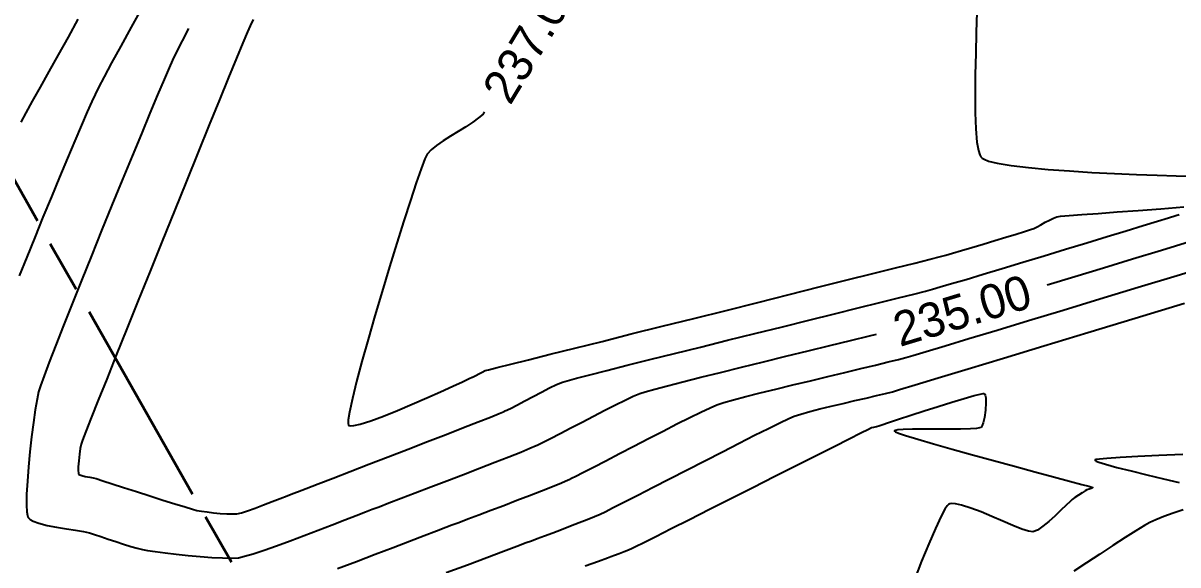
# Model space of a CAD drawing. Header units: metres. Extents: x 708931 to 723899, y 5405153 to 5413472.
# Drawn here: x 709783.1 to 709917.6, y 5411836.6 to 5411899.7 of the extents above; entities that cross this region are included whole.
import ezdxf

# ---------------------------------------------------------------- set-up
doc = ezdxf.new("R2010")
doc.units = ezdxf.units.M
doc.header["$LTSCALE"] = 12.7
doc.header["$MEASUREMENT"] = 0
doc.linetypes.add('ACAD_ISO08W100', pattern=[36, 24, -3, 6, -3])
doc.layers.add('CONT-MJR1', color=252, linetype='Continuous')
doc.layers.add('CONT-MNR1', color=251, linetype='Continuous')
doc.layers.add('corte', color=214, linetype='ACAD_ISO08W100', lineweight=40)

msp = doc.modelspace()

# ---------------------------------------------------------------- linework, layer by layer
at = {"layer": 'CONT-MJR1', "elevation": 235, "flags": 128}
for points in [[(709802.38, 5411899.12), (709801.63, 5411897.68), (709800.94, 5411896.31), (709800.51, 5411895.43), (709800.1, 5411894.52), (709799.52, 5411893.16), (709798.76, 5411891.38), (709797.88, 5411889.27), (709796.88, 5411886.86), (709795.79, 5411884.23), (709794.64, 5411881.43), (709793.45, 5411878.53), (709792.25, 5411875.58), (709791.06, 5411872.64), (709789.9, 5411869.78), (709788.81, 5411867.05), (709787.8, 5411864.51), (709786.9, 5411862.23), (709786.14, 5411860.26), (709785.54, 5411858.66), (709785.12, 5411857.49), (709784.91, 5411856.81), (709784.73, 5411855.94), (709784.53, 5411854.72), (709784.32, 5411853.24), (709784.1, 5411851.58), (709783.9, 5411849.83), (709783.73, 5411848.07), (709783.6, 5411846.39), (709783.51, 5411844.87), (709783.5, 5411843.61), (709783.53, 5411842.83), (709783.6, 5411842.41), (709783.66, 5411842.23), (709783.7, 5411842.16), (709783.76, 5411842.09), (709783.93, 5411841.94), (709784.29, 5411841.75), (709784.92, 5411841.51), (709785.91, 5411841.25), (709787.01, 5411841.03), (709788.15, 5411840.84), (709789.22, 5411840.68), (709790.14, 5411840.52), (709790.82, 5411840.37), (709791.42, 5411840.19), (709792.17, 5411839.94), (709793.01, 5411839.66), (709793.9, 5411839.36), (709794.79, 5411839.06), (709795.64, 5411838.79), (709796.39, 5411838.58), (709797, 5411838.43), (709797.6, 5411838.33), (709798.49, 5411838.2), (709799.63, 5411838.05), (709800.92, 5411837.9), (709802.31, 5411837.75), (709803.71, 5411837.62), (709805.08, 5411837.52), (709806.32, 5411837.46), (709807.38, 5411837.44), (709808.18, 5411837.49), (709808.89, 5411837.65), (709809.91, 5411837.95), (709811.17, 5411838.36), (709812.62, 5411838.87), (709814.19, 5411839.45), (709815.83, 5411840.06), (709817.48, 5411840.69), (709819.08, 5411841.31), (709820.57, 5411841.89), (709821.88, 5411842.4), (709822.97, 5411842.82), (709823.77, 5411843.13), (709824.56, 5411843.42), (709825.69, 5411843.86), (709827.12, 5411844.4), (709828.76, 5411845.03), (709830.57, 5411845.72), (709832.46, 5411846.45), (709834.39, 5411847.19), (709836.27, 5411847.92), (709838.05, 5411848.61), (709839.67, 5411849.24), (709841.05, 5411849.79), (709842.13, 5411850.23), (709842.85, 5411850.54), (709842.98, 5411850.59), (709843.26, 5411850.73), (709843.76, 5411850.97), (709844.53, 5411851.36), (709845.65, 5411851.94), (709846.89, 5411852.59), (709848.19, 5411853.28), (709849.53, 5411853.98), (709850.84, 5411854.66), (709852.08, 5411855.29), (709853.21, 5411855.85), (709854.16, 5411856.3), (709854.91, 5411856.61), (709855.55, 5411856.81), (709856.65, 5411857.12), (709858.13, 5411857.51), (709859.94, 5411857.97), (709862.02, 5411858.5), (709864.32, 5411859.07), (709866.78, 5411859.68), (709869.34, 5411860.31), (709871.94, 5411860.94), (709874.53, 5411861.57), (709877.05, 5411862.19), (709879.44, 5411862.77), (709881.65, 5411863.31), (709882.49, 5411863.52)], [(709902.35, 5411869.25), (709905.56, 5411870.23), (709908.91, 5411871.25), (709912.3, 5411872.28), (709915.66, 5411873.3), (709918.94, 5411874.3)]]:
    msp.add_lwpolyline(points, dxfattribs=at)
at = {"layer": 'CONT-MNR1', "flags": 128}
for points, elevation in [([(709797.03, 5411901.72), (709795.69, 5411899.27), (709794.47, 5411897.05), (709793.41, 5411895.1), (709792.53, 5411893.48), (709791.88, 5411892.24), (709791.48, 5411891.44), (709791.11, 5411890.61), (709790.57, 5411889.39), (709789.91, 5411887.85), (709789.13, 5411886.03), (709788.27, 5411884), (709787.35, 5411881.8), (709786.4, 5411879.5), (709785.42, 5411877.14), (709784.46, 5411874.78), (709783.53, 5411872.48), (709782.66, 5411870.29)], 234), ([(709789.49, 5411900.18), (709788.34, 5411898.1), (709787.2, 5411896.06), (709786.1, 5411894.1), (709785.08, 5411892.28), (709784.17, 5411890.66), (709783.41, 5411889.28), (709782.83, 5411888.19)], 233), ([(709809.9, 5411900.17), (709809.53, 5411899.41), (709809.23, 5411898.71), (709808.69, 5411897.43), (709807.95, 5411895.64), (709807.04, 5411893.41), (709805.97, 5411890.8), (709804.78, 5411887.88), (709803.49, 5411884.7), (709802.13, 5411881.35), (709800.73, 5411877.88), (709799.31, 5411874.36), (709797.89, 5411870.86), (709796.51, 5411867.43), (709795.19, 5411864.15), (709793.96, 5411861.07), (709792.84, 5411858.28), (709791.86, 5411855.82), (709791.05, 5411853.78), (709790.42, 5411852.2), (709790.02, 5411851.16), (709789.86, 5411850.72), (709789.77, 5411850.22), (709789.67, 5411849.54), (709789.59, 5411848.78), (709789.53, 5411848.07), (709789.52, 5411847.61), (709789.54, 5411847.36), (709789.56, 5411847.25), (709789.58, 5411847.22), (709789.61, 5411847.19), (709789.71, 5411847.12), (709789.95, 5411847.04), (709790.35, 5411846.96), (709790.88, 5411846.87), (709791.28, 5411846.8), (709791.62, 5411846.69), (709792.38, 5411846.44), (709793.48, 5411846.09), (709794.81, 5411845.66), (709796.3, 5411845.18), (709797.85, 5411844.69), (709799.37, 5411844.2), (709800.77, 5411843.76), (709801.96, 5411843.4), (709802.85, 5411843.13), (709803.35, 5411843), (709803.87, 5411842.91), (709804.54, 5411842.81), (709805.29, 5411842.72), (709806.07, 5411842.65), (709806.82, 5411842.6), (709807.49, 5411842.58), (709808.01, 5411842.61), (709808.52, 5411842.73), (709809.25, 5411842.96), (709810.13, 5411843.27), (709811.1, 5411843.63), (709812.09, 5411844.02), (709813.03, 5411844.38), (709813.86, 5411844.71), (709814.51, 5411844.96), (709815.05, 5411845.17), (709816.07, 5411845.55), (709817.47, 5411846.09), (709819.2, 5411846.76), (709821.19, 5411847.52), (709823.35, 5411848.36), (709825.62, 5411849.24), (709827.93, 5411850.13), (709830.21, 5411851.01), (709832.38, 5411851.85), (709834.37, 5411852.63), (709836.11, 5411853.31), (709837.53, 5411853.87), (709838.56, 5411854.28), (709839.12, 5411854.52), (709839.24, 5411854.57), (709839.5, 5411854.69), (709839.95, 5411854.91), (709840.61, 5411855.26), (709841.53, 5411855.75), (709842.51, 5411856.26), (709843.48, 5411856.78), (709844.41, 5411857.25), (709845.23, 5411857.65), (709845.91, 5411857.94), (709846.46, 5411858.1), (709847.54, 5411858.39), (709849.1, 5411858.8), (709851.09, 5411859.3), (709853.43, 5411859.89), (709856.07, 5411860.55), (709858.94, 5411861.27), (709861.98, 5411862.02), (709865.13, 5411862.8), (709868.33, 5411863.59), (709871.52, 5411864.38), (709874.62, 5411865.15), (709877.59, 5411865.88), (709880.36, 5411866.57), (709882.86, 5411867.19), (709885.04, 5411867.74), (709886.83, 5411868.19), (709888.18, 5411868.53), (709889.01, 5411868.75), (709889.9, 5411869.01), (709891.23, 5411869.4), (709892.92, 5411869.9), (709894.91, 5411870.5), (709897.13, 5411871.17), (709899.51, 5411871.89), (709901.99, 5411872.64), (709904.5, 5411873.41), (709906.98, 5411874.16), (709909.35, 5411874.89), (709911.56, 5411875.56), (709913.52, 5411876.17), (709915.19, 5411876.68), (709916.49, 5411877.08), (709917.35, 5411877.35), (709917.72, 5411877.47)], 236), ([(709894.18, 5411901.01), (709894.1, 5411898.63), (709894.03, 5411896.18), (709893.98, 5411893.76), (709893.96, 5411891.44), (709893.97, 5411889.3), (709894.05, 5411887.41), (709894.18, 5411885.86), (709894.34, 5411884.92), (709894.5, 5411884.41), (709894.62, 5411884.18), (709894.69, 5411884.09), (709894.77, 5411884.02), (709895.01, 5411883.88), (709895.53, 5411883.68), (709896.52, 5411883.44), (709898.16, 5411883.16), (709900.17, 5411882.92), (709902.47, 5411882.7), (709904.96, 5411882.52), (709907.56, 5411882.36), (709910.19, 5411882.23), (709912.76, 5411882.12), (709915.18, 5411882.03), (709917.36, 5411881.96), (709919.23, 5411881.9)], 238), ([(709836.83, 5411889.35), (709836.66, 5411889.14), (709836.15, 5411888.69), (709835.47, 5411888.2), (709834.66, 5411887.67), (709833.78, 5411887.13), (709832.88, 5411886.57), (709832.02, 5411886.02), (709831.24, 5411885.48), (709830.61, 5411884.97), (709830.17, 5411884.49), (709829.89, 5411883.92), (709829.46, 5411882.77), (709828.89, 5411881.14), (709828.2, 5411879.09), (709827.44, 5411876.72), (709826.61, 5411874.11), (709825.76, 5411871.34), (709824.9, 5411868.49), (709824.06, 5411865.65), (709823.27, 5411862.9), (709822.55, 5411860.32), (709821.93, 5411858), (709821.45, 5411856.01), (709821.11, 5411854.45), (709820.97, 5411853.55), (709820.95, 5411853.12), (709820.98, 5411852.96), (709821.01, 5411852.91), (709821.07, 5411852.88), (709821.23, 5411852.84), (709821.62, 5411852.87), (709822.36, 5411853.04), (709823.58, 5411853.42), (709825.06, 5411853.97), (709826.69, 5411854.62), (709828.41, 5411855.35), (709830.11, 5411856.09), (709831.71, 5411856.8), (709833.13, 5411857.45), (709834.27, 5411857.98), (709835.06, 5411858.34), (709835.4, 5411858.5), (709835.45, 5411858.52), (709835.58, 5411858.59), (709835.81, 5411858.71), (709836.16, 5411858.89), (709836.58, 5411859.11), (709836.92, 5411859.27), (709837.3, 5411859.37), (709838.32, 5411859.62), (709839.89, 5411860.02), (709841.96, 5411860.54), (709844.47, 5411861.17), (709847.34, 5411861.89), (709850.52, 5411862.68), (709853.93, 5411863.54), (709857.52, 5411864.44), (709861.22, 5411865.36), (709864.96, 5411866.29), (709868.68, 5411867.22), (709872.32, 5411868.13), (709875.8, 5411869.01), (709879.07, 5411869.83), (709882.06, 5411870.58), (709884.71, 5411871.24), (709886.95, 5411871.8), (709888.72, 5411872.25), (709889.94, 5411872.56), (709890.57, 5411872.73), (709891.35, 5411872.95), (709892.38, 5411873.25), (709893.59, 5411873.61), (709894.9, 5411874), (709896.25, 5411874.41), (709897.55, 5411874.81), (709898.73, 5411875.17), (709899.71, 5411875.48), (709900.43, 5411875.71), (709900.81, 5411875.84), (709901.18, 5411876.01), (709901.63, 5411876.26), (709902.14, 5411876.54), (709902.64, 5411876.81), (709903.1, 5411877.04), (709903.47, 5411877.18), (709903.9, 5411877.24), (709904.91, 5411877.32), (709906.4, 5411877.44), (709908.29, 5411877.58), (709910.51, 5411877.75), (709912.96, 5411877.93), (709915.58, 5411878.13), (709918.28, 5411878.33)], 237), ([(709819.72, 5411836.22), (709821.93, 5411837.05), (709824.1, 5411837.88), (709826.18, 5411838.67), (709828.11, 5411839.4), (709829.81, 5411840.06), (709831.25, 5411840.61), (709832.34, 5411841.03), (709833.03, 5411841.3), (709833.83, 5411841.6), (709834.89, 5411842), (709836.16, 5411842.47), (709837.57, 5411843.01), (709839.07, 5411843.58), (709840.59, 5411844.17), (709842.08, 5411844.74), (709843.49, 5411845.29), (709844.74, 5411845.79), (709845.79, 5411846.22), (709846.58, 5411846.55), (709846.69, 5411846.61), (709846.96, 5411846.73), (709847.46, 5411846.97), (709848.28, 5411847.39), (709849.53, 5411848.03), (709850.98, 5411848.78), (709852.56, 5411849.61), (709854.23, 5411850.48), (709855.94, 5411851.37), (709857.62, 5411852.24), (709859.24, 5411853.06), (709860.73, 5411853.81), (709862.04, 5411854.45), (709863.11, 5411854.95), (709863.9, 5411855.28), (709864.69, 5411855.54), (709865.82, 5411855.86), (709867.26, 5411856.24), (709868.92, 5411856.67), (709870.77, 5411857.13), (709872.74, 5411857.61), (709874.78, 5411858.1), (709876.81, 5411858.59), (709878.8, 5411859.06), (709880.67, 5411859.51), (709882.38, 5411859.92), (709883.85, 5411860.28), (709885.04, 5411860.57), (709885.89, 5411860.8), (709886.72, 5411861.04), (709888.27, 5411861.5), (709890.48, 5411862.16), (709893.25, 5411863), (709896.52, 5411863.99), (709900.2, 5411865.11), (709904.22, 5411866.33), (709908.49, 5411867.62), (709912.94, 5411868.98), (709917.49, 5411870.36), (709922.06, 5411871.75)], 234), ([(709832.36, 5411835.75), (709834.85, 5411836.67), (709837.09, 5411837.51), (709839.03, 5411838.24), (709840.59, 5411838.82), (709841.7, 5411839.24), (709842.3, 5411839.46), (709842.98, 5411839.72), (709843.83, 5411840.04), (709844.78, 5411840.4), (709845.8, 5411840.78), (709846.84, 5411841.18), (709847.85, 5411841.57), (709848.8, 5411841.95), (709849.63, 5411842.28), (709850.3, 5411842.57), (709850.87, 5411842.84), (709851.82, 5411843.32), (709853.12, 5411843.98), (709854.68, 5411844.78), (709856.46, 5411845.69), (709858.39, 5411846.68), (709860.42, 5411847.73), (709862.49, 5411848.78), (709864.53, 5411849.83), (709866.48, 5411850.82), (709868.29, 5411851.74), (709869.9, 5411852.54), (709871.24, 5411853.2), (709872.26, 5411853.68), (709872.9, 5411853.95), (709873.68, 5411854.21), (709874.7, 5411854.5), (709875.89, 5411854.81), (709877.21, 5411855.13), (709878.59, 5411855.46), (709879.97, 5411855.78), (709881.29, 5411856.08), (709882.5, 5411856.36), (709883.53, 5411856.61), (709884.33, 5411856.82), (709885.17, 5411857.07), (709886.99, 5411857.61), (709889.68, 5411858.43), (709893.14, 5411859.48), (709897.27, 5411860.73), (709901.96, 5411862.15), (709907.1, 5411863.71), (709912.59, 5411865.38), (709918.34, 5411867.13)], 233), ([(709848.54, 5411836.53), (709850.11, 5411837.1), (709851.14, 5411837.48), (709851.56, 5411837.63), (709851.98, 5411837.79), (709852.51, 5411837.99), (709853.09, 5411838.21), (709853.62, 5411838.42), (709854.03, 5411838.59), (709854.43, 5411838.79), (709855.37, 5411839.26), (709856.78, 5411839.97), (709858.58, 5411840.87), (709860.69, 5411841.94), (709863.03, 5411843.12), (709865.53, 5411844.38), (709868.09, 5411845.67), (709870.66, 5411846.97), (709873.14, 5411848.22), (709875.46, 5411849.39), (709877.54, 5411850.44), (709879.3, 5411851.32), (709880.67, 5411852.01), (709881.56, 5411852.46), (709881.9, 5411852.63), (709882.16, 5411852.7), (709882.5, 5411852.78), (709882.77, 5411852.85), (709883.09, 5411852.95), (709883.88, 5411853.22), (709885.04, 5411853.6), (709886.46, 5411854.07), (709888.03, 5411854.58), (709889.67, 5411855.11), (709891.25, 5411855.61), (709892.69, 5411856.04), (709893.87, 5411856.37), (709894.56, 5411856.54), (709894.9, 5411856.59), (709895.03, 5411856.59), (709895.06, 5411856.58), (709895.1, 5411856.54), (709895.15, 5411856.41), (709895.21, 5411856.1), (709895.23, 5411855.53), (709895.18, 5411854.67), (709895.06, 5411853.81), (709894.92, 5411853.21), (709894.8, 5411852.87), (709894.71, 5411852.71), (709894.66, 5411852.66), (709894.62, 5411852.63), (709894.48, 5411852.59), (709894.13, 5411852.53), (709893.43, 5411852.48), (709892.28, 5411852.45), (709890.92, 5411852.44), (709889.46, 5411852.44), (709888.01, 5411852.45), (709886.69, 5411852.44), (709885.6, 5411852.41), (709884.98, 5411852.36), (709884.69, 5411852.3), (709884.59, 5411852.26), (709884.58, 5411852.23), (709884.59, 5411852.21), (709884.7, 5411852.15), (709885.05, 5411852), (709885.84, 5411851.73), (709887.29, 5411851.29), (709889.13, 5411850.75), (709891.29, 5411850.14), (709893.65, 5411849.48), (709896.1, 5411848.81), (709898.56, 5411848.14), (709900.92, 5411847.5), (709903.08, 5411846.91), (709904.94, 5411846.41), (709906.39, 5411846.02), (709907.19, 5411845.8), (709907.55, 5411845.7), (709907.66, 5411845.67), (709907.67, 5411845.66), (709907.67, 5411845.65), (709907.62, 5411845.61), (709907.48, 5411845.55), (709907.23, 5411845.47), (709906.99, 5411845.37), (709906.79, 5411845.26), (709906.43, 5411845.03), (709905.99, 5411844.76), (709905.58, 5411844.49), (709905.27, 5411844.28), (709905.02, 5411844.05), (709904.56, 5411843.6), (709903.96, 5411843.02), (709903.28, 5411842.37), (709902.55, 5411841.72), (709901.84, 5411841.14), (709901.21, 5411840.71), (709900.7, 5411840.5), (709900.19, 5411840.56), (709899.39, 5411840.82), (709898.36, 5411841.23), (709897.19, 5411841.73), (709895.93, 5411842.28), (709894.67, 5411842.81), (709893.46, 5411843.27), (709892.39, 5411843.62), (709891.68, 5411843.77), (709891.26, 5411843.79), (709891.03, 5411843.75), (709890.94, 5411843.72), (709890.87, 5411843.68), (709890.72, 5411843.53), (709890.45, 5411843.13), (709890.01, 5411842.31), (709889.34, 5411840.9), (709888.58, 5411839.12), (709887.74, 5411837.08), (709886.86, 5411834.85)], 232), ([(709918.14, 5411849.52), (709915.37, 5411849.4), (709912.92, 5411849.28), (709910.87, 5411849.16), (709909.3, 5411849.05), (709908.45, 5411848.97), (709908.07, 5411848.91), (709907.95, 5411848.87), (709907.94, 5411848.85), (709907.95, 5411848.82), (709908.05, 5411848.74), (709908.38, 5411848.6), (709909.14, 5411848.36), (709910.47, 5411848), (709912.13, 5411847.59), (709913.97, 5411847.14), (709915.89, 5411846.68), (709917.74, 5411846.23)], 233), ([(709918.21, 5411843.07), (709917.04, 5411842.67), (709915.95, 5411842.27), (709915.01, 5411841.91), (709914.32, 5411841.6), (709913.67, 5411841.23), (709912.69, 5411840.61), (709911.44, 5411839.82), (709910.02, 5411838.89), (709908.49, 5411837.9), (709906.95, 5411836.89), (709905.47, 5411835.92)], 233)]:
    msp.add_lwpolyline(points, dxfattribs=dict(at, elevation=elevation))
at = {"layer": 'corte', "color": 6, "ltscale": 0.08}
msp.add_line((709875.12, 5411717.7), (709685.93, 5412050.65), dxfattribs=at)

# ---------------------------------------------------------------- texts
at = {"layer": 'CONT-MJR1', "insert": (709892.46, 5411866.26, 235), "char_height": 4, "attachment_point": 5, "rotation": 16.7364}
msp.add_mtext('{235.00}', dxfattribs=at)
at = {"layer": 'CONT-MNR1', "insert": (709842.37, 5411898.08, 237), "char_height": 4, "attachment_point": 5, "rotation": 58.8587}
msp.add_mtext('{237.00}', dxfattribs=at)

doc.saveas('drawing.dxf')
